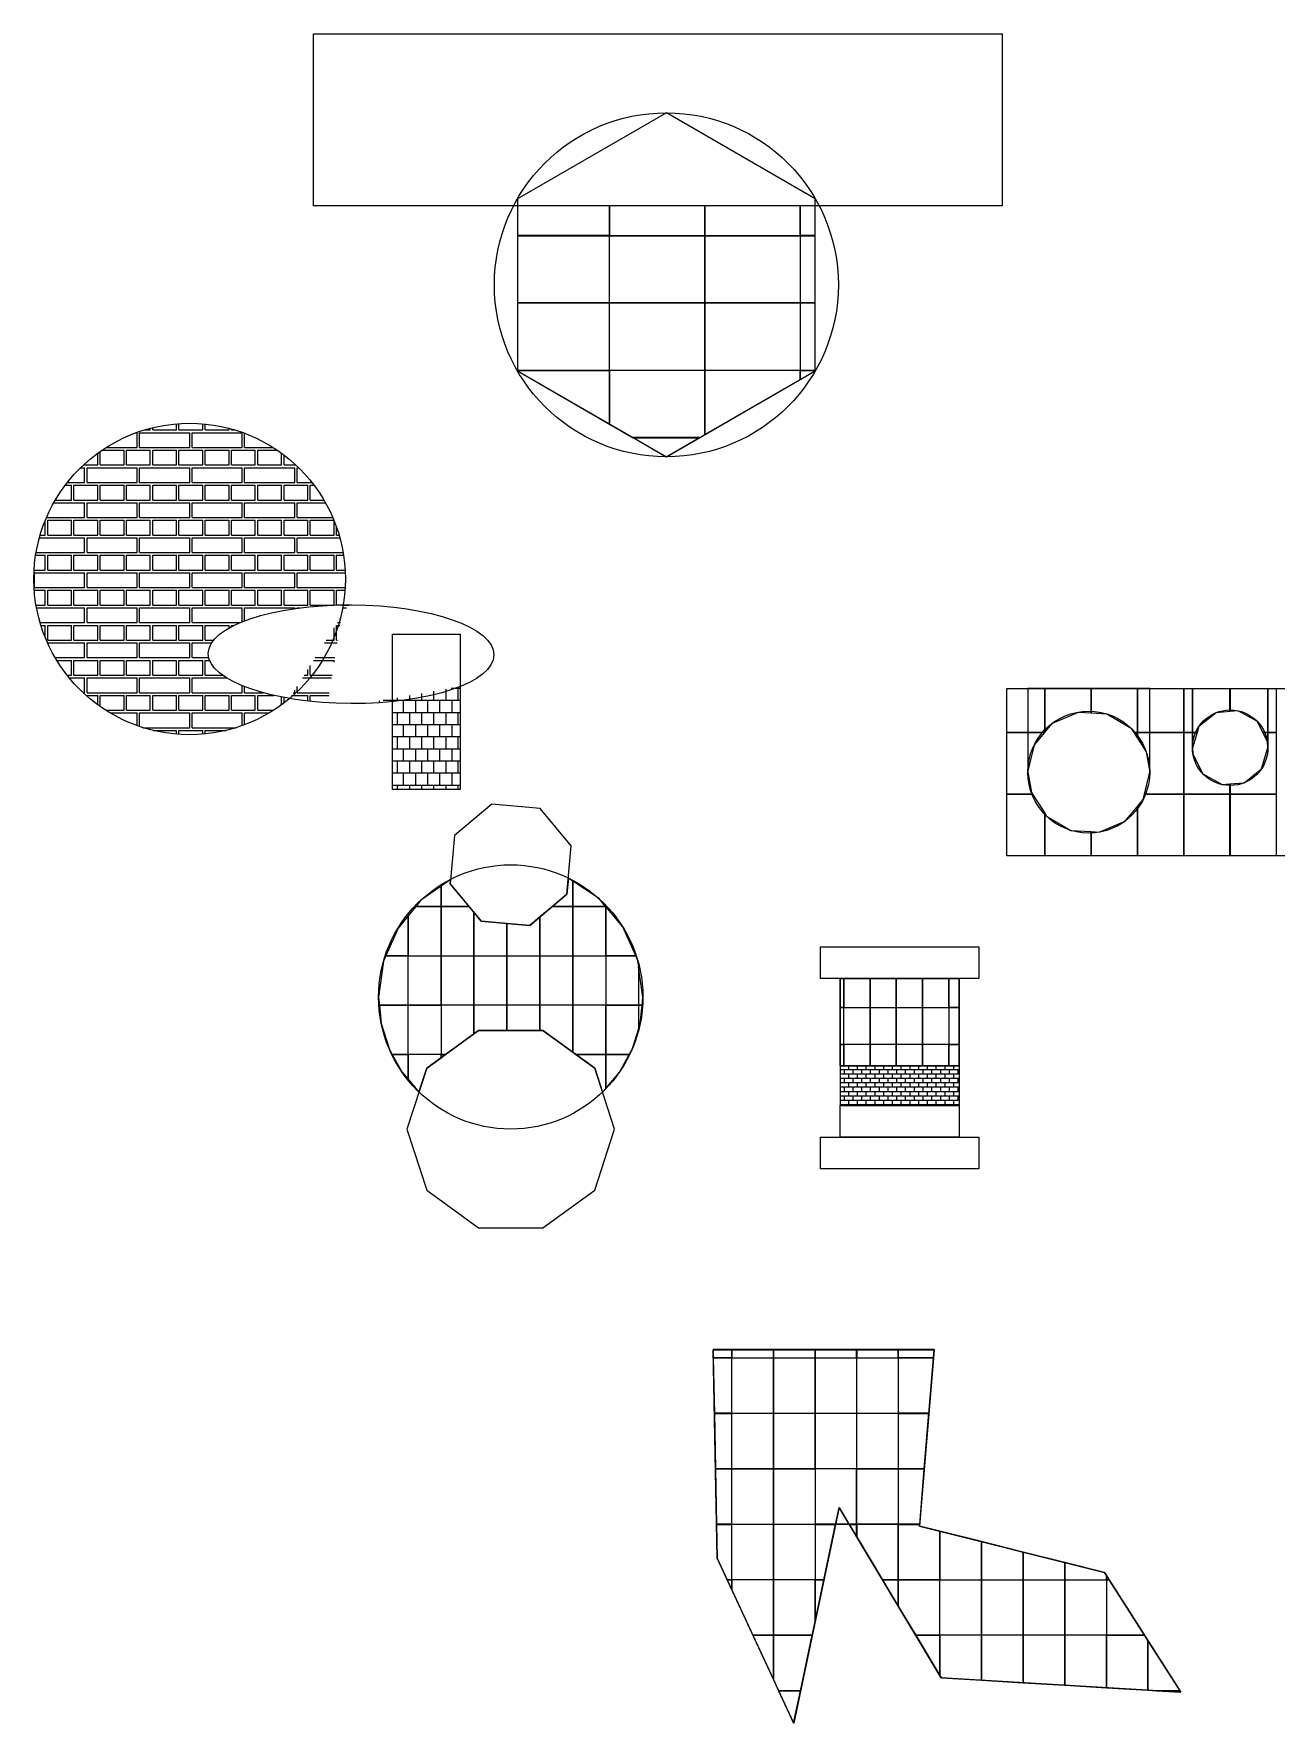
# Model space of a CAD drawing. Header units: millimetres. Extents: x 438 to 3719, y 1369 to 3795.
# Drawn here: x 438 to 2168, y 1443 to 3795 of the extents above; entities that cross this region are included whole.
import ezdxf

# ---------------------------------------------------------------- set-up
doc = ezdxf.new("R2010")
doc.units = ezdxf.units.MM
doc.header["$XCLIPFRAME"] = 2
picture_1 = doc.add_image_def('image2.jpg', size_in_pixel=(480, 640))
picture_2 = doc.add_image_def('image4.jpg', size_in_pixel=(451, 640))
picture_3 = doc.add_image_def('image5.jpg', size_in_pixel=(427, 640))
picture_4 = doc.add_image_def('image6.jpg', size_in_pixel=(480, 640))
picture_5 = doc.add_image_def('image7.jpg', size_in_pixel=(640, 452))

msp = doc.modelspace()

# ---------------------------------------------------------------- hatches: boundary and pattern name
at = {"true_color": 0xf4ee51}
h = msp.add_hatch(dxfattribs=at)
h.set_pattern_fill('AR-BRELM', color=41, scale=0.36)
edge = h.paths.add_edge_path()
edge.add_ellipse((879.8, 2931.3), major_axis=(198.9, -1), ratio=0.345611, start_angle=93.2628, end_angle=244.5782, ccw=False)
edge.add_arc((654.9, 3036), 216.9, 350.4558, 360)
edge.add_arc((654.9, 3036), 216.9, 0, 180)
edge.add_arc((654.9, 3036), 216.9, 180, 309.92)
h = msp.add_hatch(dxfattribs=at)
h.set_pattern_fill('AR-B88', color=41, scale=0.083)
edge = h.paths.add_edge_path()
edge.add_ellipse((879.8, 2931.3), major_axis=(198.9, -1), ratio=0.345611, start_angle=286.9448, end_angle=319.8501, ccw=False)
edge.add_line((937.4, 2865.3), (937.4, 2743.1))
edge.add_line((937.4, 2743.1), (1031.6, 2743.1))
edge.add_line((1031.6, 2743.1), (1031.6, 2886.3))
h = msp.add_hatch(dxfattribs=at)
h.set_pattern_fill('AR-B816', color=41, scale=0.03)
h.paths.add_polyline_path([(1726.4, 2358.2), (1712, 2358.2), (1561, 2358.2), (1561, 2303), (1726.4, 2303)])

# ---------------------------------------------------------------- linework, layer by layer
for p, q in [((1561, 2358.2), (1561, 2303)), ((1726.4, 2358.2), (1726.4, 2303))]:
    msp.add_line(p, q)
for points in [[(827.5, 3795.1), (1786.5, 3795.1), (1786.5, 3555.6), (827.5, 3555.6)], [(1318.8, 3206.1), (1526.2, 3325.9), (1526.2, 3565.4), (1318.8, 3685.1), (1111.3, 3565.4), (1111.3, 3325.9)], [(937.4, 2959.2), (1031.6, 2959.2), (1031.6, 2743.1), (937.4, 2743.1)], [(1792.8, 2883.6), (2495.1, 2883.6), (2495.1, 2650.6), (1792.8, 2650.6)], [(1061.1, 2559.7), (1128.5, 2553.7), (1180.4, 2597), (1186.4, 2664.3), (1143.1, 2716.2), (1075.8, 2722.3), (1023.9, 2679), (1017.8, 2611.6)], [(1533.4, 2523.6), (1754, 2523.6), (1754, 2479.5), (1533.4, 2479.5)], [(1561, 2479.5), (1726.4, 2479.5), (1726.4, 2358.2), (1561, 2358.2)], [(1057.4, 2407.5), (985.1, 2355), (957.5, 2269.9), (985.1, 2184.9), (1057.4, 2132.4), (1146.8, 2132.4), (1219.1, 2184.9), (1246.8, 2269.9), (1219.1, 2355), (1146.8, 2407.5)], [(1561, 2303), (1726.4, 2303), (1726.4, 2258.9), (1561, 2258.9)], [(1533.4, 2258.9), (1754, 2258.9), (1754, 2214.8), (1533.4, 2214.8)]]:
    msp.add_lwpolyline(points, close=True)
msp.add_lwpolyline([(1389.7, 1672.7), (1383.9, 1962.9), (1691.7, 1962.9), (1671.5, 1717.2), (1929, 1652.6), (2035.4, 1485.9), (1701.7, 1506), (1559.4, 1743.1), (1496.1, 1442.8), (1389.7, 1672.7)])
for centre, radius in [((1318.8, 3445.6), 239.5), ((654.9, 3036), 216.9), ((1907, 2767.1), 84.9), ((2103.9, 2801.1), 52.6), ((1102.1, 2454), 184)]:
    msp.add_circle(centre, radius)
msp.add_ellipse((879.8, 2931.3), major_axis=(198.9, -1), ratio=0.345611)

# ---------------------------------------------------------------- pictures from other files: only their frames are drawn
image = msp.add_image(picture_5, insert=(1106.9, 3514), size_in_units=(132.8, 93.8))
image.set_boundary_path([(21.1, 451.5), (639.5, 451.5), (639.5, 251.2), (21.1, 251.2), (21.1, 451.5)])
image = msp.add_image(picture_5, insert=(1239.6, 3514), size_in_units=(132.8, 93.8))
image.set_boundary_path([(-0.5, 251.2), (-0.5, 451.5), (639.5, 451.5), (639.5, 251.2), (-0.5, 251.2)])
image = msp.add_image(picture_5, insert=(1372.4, 3514), size_in_units=(132.8, 93.8))
image.set_boundary_path([(-0.5, 251.2), (-0.5, 451.5), (639.5, 451.5), (639.5, 251.2), (-0.5, 251.2)])
image = msp.add_image(picture_5, insert=(1505.2, 3514), size_in_units=(132.8, 93.8))
image.set_boundary_path([(-0.5, 251.2), (-0.5, 451.5), (100.7, 451.5), (100.7, 251.2), (-0.5, 251.2)])
image = msp.add_image(picture_5, insert=(1106.9, 3420.3), size_in_units=(132.8, 93.8))
image.set_boundary_path([(21.1, 451.5), (639.5, 451.5), (639.5, -0.5), (21.1, -0.5), (21.1, 451.5)])
image = msp.add_image(picture_5, insert=(1239.6, 3420.3), size_in_units=(132.8, 93.8))
image.dxf.flags = 7
image = msp.add_image(picture_5, insert=(1372.4, 3420.3), size_in_units=(132.8, 93.8))
image.dxf.flags = 7
image = msp.add_image(picture_5, insert=(1505.2, 3420.3), size_in_units=(132.8, 93.8))
image.set_boundary_path([(100.7, -0.5), (-0.5, -0.5), (-0.5, 451.5), (100.7, 451.5), (100.7, -0.5)])
image = msp.add_image(picture_5, insert=(1106.9, 3326.5), size_in_units=(132.8, 93.8))
image.set_boundary_path([(21.1, 451.5), (639.5, 451.5), (639.5, -0.5), (21.1, -0.5), (21.1, 451.5)])
image = msp.add_image(picture_5, insert=(1239.6, 3326.5), size_in_units=(132.8, 93.8))
image.dxf.flags = 7
image = msp.add_image(picture_5, insert=(1372.4, 3326.5), size_in_units=(132.8, 93.8))
image.dxf.flags = 7
image = msp.add_image(picture_5, insert=(1505.2, 3326.5), size_in_units=(132.8, 93.8))
image.set_boundary_path([(100.7, -0.5), (-0.5, -0.5), (-0.5, 451.5), (100.7, 451.5), (100.7, -0.5)])
image = msp.add_image(picture_5, insert=(1106.9, 3232.7), size_in_units=(132.8, 93.8))
image.set_boundary_path([(639.5, 359.5), (639.5, -0.5), (21.1, -0.5), (21.1, 2.5), (639.5, 359.5)])
image = msp.add_image(picture_5, insert=(1239.6, 3232.7), size_in_units=(132.8, 93.8))
image.set_boundary_path([(158.8, 451.5), (603, 451.5), (639.5, 430.4), (639.5, -0.5), (-0.5, -0.5), (-0.5, 359.5), (158.8, 451.5)])
image = msp.add_image(picture_5, insert=(1372.4, 3232.7), size_in_units=(132.8, 93.8))
image.set_boundary_path([(639.5, 60.9), (639.5, -0.5), (-0.5, -0.5), (-0.5, 430.4), (639.5, 60.9)])
image = msp.add_image(picture_5, insert=(1505.2, 3232.7), size_in_units=(132.8, 93.8))
image.set_boundary_path([(100.7, -0.5), (-0.5, -0.5), (-0.5, 60.9), (100.7, 2.5), (100.7, -0.5)])
image = msp.add_image(picture_5, insert=(1239.6, 3139), size_in_units=(132.8, 93.8))
image.set_boundary_path([(603, -0.5), (158.8, -0.5), (380.9, 127.7), (603, -0.5)])
image = msp.add_image(picture_4, insert=(1781.4, 2822.4), size_in_units=(64.5, 85.9))
image.set_boundary_path([(303.6, 639.5), (85, 639.5), (85, 183.7), (303.6, 183.7), (303.6, 639.5)])
image = msp.add_image(picture_4, insert=(1781.4, 2822.4), size_in_units=(64.5, 85.9))
image.set_boundary_path([(303.6, 639.5), (478.8, 639.5), (479.5, 638.7), (479.5, 183.7), (303.6, 183.7), (303.6, 639.5)])
image = msp.add_image(picture_4, insert=(1845.8, 2822.4), size_in_units=(64.5, 85.9))
image.set_boundary_path([(-0.5, 183.7), (-0.5, 638.7), (79.9, 543.4), (349, 428.7), (479.5, 437), (479.5, 183.7), (-0.5, 183.7)])
image = msp.add_image(picture_4, insert=(1910.3, 2822.4), size_in_units=(64.5, 85.9))
image.set_boundary_path([(-0.5, 183.7), (-0.5, 437), (161, 447.4), (413.2, 595.7), (441.4, 639.5), (479.5, 639.5), (479.5, 183.7), (-0.5, 183.7)])
image = msp.add_image(picture_4, insert=(1974.7, 2822.4), size_in_units=(64.5, 85.9))
image.set_boundary_path([(-0.5, 183.7), (-0.5, 639.5), (127.6, 639.5), (127.6, 183.7), (-0.5, 183.7)])
image = msp.add_image(picture_4, insert=(1974.7, 2822.4), size_in_units=(64.5, 85.9))
image.set_boundary_path([(479.5, 183.7), (479.5, 639.5), (127.6, 639.5), (127.6, 183.7), (479.5, 183.7)])
image = msp.add_image(picture_4, insert=(2039.2, 2822.4), size_in_units=(64.5, 85.9))
image.set_boundary_path([(90, 639.5), (-0.5, 639.5), (-0.5, 183.7), (90, 183.7), (90, 639.5)])
image = msp.add_image(picture_4, insert=(2039.2, 2822.4), size_in_units=(64.5, 85.9))
image.set_boundary_path([(138.7, 639.5), (90, 639.5), (90, 183.7), (479.5, 183.7), (479.5, 423.1), (335.5, 435.3), (157.2, 579.3), (138.7, 639.5)])
image = msp.add_image(picture_4, insert=(2103.6, 2822.4), size_in_units=(64.5, 85.9))
image.set_boundary_path([(-0.5, 423.1), (-0.5, 183.7), (392.8, 183.7), (392.8, 639.5), (340.3, 639.5), (284, 527.8), (84, 415.9), (-0.5, 423.1)])
image = msp.add_image(picture_4, insert=(2103.6, 2822.4), size_in_units=(64.5, 85.9))
image.set_boundary_path([(479.5, 183.7), (479.5, 639.5), (392.8, 639.5), (392.8, 183.7), (479.5, 183.7)])
image = msp.add_image(picture_4, insert=(1781.4, 2736.5), size_in_units=(64.5, 85.9))
image.set_boundary_path([(85, -0.5), (303.6, -0.5), (303.6, 411.6), (339.5, 621.6), (351, 639.5), (85, 639.5), (85, -0.5)])
image = msp.add_image(picture_4, insert=(1781.4, 2736.5), size_in_units=(64.5, 85.9))
image.set_boundary_path([(478.8, -0.5), (303.6, -0.5), (303.6, 411.6), (371.3, 127), (478.8, -0.5)])
image = msp.add_image(picture_4, insert=(1910.3, 2736.5), size_in_units=(64.5, 85.9))
image.set_boundary_path([(479.5, 58.6), (479.5, -0.5), (441.4, -0.5), (479.5, 58.6)])
image = msp.add_image(picture_4, insert=(1974.7, 2736.5), size_in_units=(64.5, 85.9))
image.set_boundary_path([(127.6, -0.5), (-0.5, -0.5), (-0.5, 58.6), (91.6, 201.6), (127.6, 411.6), (127.6, -0.5)])
image = msp.add_image(picture_4, insert=(1974.7, 2736.5), size_in_units=(64.5, 85.9))
image.set_boundary_path([(127.6, -0.5), (479.5, -0.5), (479.5, 639.5), (73.3, 639.5), (127.6, 411.6), (127.6, -0.5)])
image = msp.add_image(picture_4, insert=(2039.2, 2736.5), size_in_units=(64.5, 85.9))
image.set_boundary_path([(479.5, 534.2), (479.5, 639.5), (-0.5, 639.5), (-0.5, -0.5), (90, -0.5), (90, 158.5), (95.6, 224.4), (198.7, 429.2), (398.8, 541), (479.5, 534.2)])
image = msp.add_image(picture_4, insert=(2039.2, 2736.5), size_in_units=(64.5, 85.9))
image.set_boundary_path([(90, -0.5), (138.7, -0.5), (90, 158.5), (90, -0.5)])
image = msp.add_image(picture_4, insert=(2103.6, 2736.5), size_in_units=(64.5, 85.9))
image.set_boundary_path([(392.8, -0.5), (479.5, -0.5), (479.5, 639.5), (-0.5, 639.5), (-0.5, 534.2), (147.3, 521.7), (325.6, 377.7), (392.8, 158.5), (392.8, -0.5)])
image = msp.add_image(picture_4, insert=(2103.6, 2736.5), size_in_units=(64.5, 85.9))
image.set_boundary_path([(340.3, -0.5), (392.8, -0.5), (392.8, 158.5), (387.2, 92.5), (340.3, -0.5)])
image = msp.add_image(picture_4, insert=(1781.4, 2650.6), size_in_units=(64.5, 85.9))
image.set_boundary_path([(85, -0.5), (351, -0.5), (479.5, 199), (479.5, 639.5), (85, 639.5), (85, -0.5)])
image = msp.add_image(picture_4, insert=(1974.7, 2650.6), size_in_units=(64.5, 85.9))
image.set_boundary_path([(-0.5, 639.5), (-0.5, 127.8), (59.8, 56.2), (73.3, -0.5), (479.5, -0.5), (479.5, 639.5), (-0.5, 639.5)])
image = msp.add_image(picture_4, insert=(2039.2, 2650.6), size_in_units=(64.5, 85.9))
image.set_boundary_path([(-0.5, 639.5), (-0.5, -0.5), (479.5, -0.5), (479.5, 639.5), (-0.5, 639.5)])
image = msp.add_image(picture_4, insert=(2103.6, 2650.6), size_in_units=(64.5, 85.9))
image.set_boundary_path([(-0.5, 639.5), (-0.5, -0.5), (479.5, -0.5), (479.5, 639.5), (-0.5, 639.5)])
image = msp.add_image(picture_4, insert=(1845.8, 2650.6), size_in_units=(64.5, 85.9))
image.set_boundary_path([(-0.5, 639.5), (-0.5, 199), (17.9, 227.6), (270.1, 375.8), (479.5, 389.3), (479.5, 639.5), (-0.5, 639.5)])
image = msp.add_image(picture_4, insert=(1910.3, 2650.6), size_in_units=(64.5, 85.9))
image.set_boundary_path([(-0.5, 639.5), (-0.5, 389.3), (82.1, 394.6), (351.2, 279.9), (479.5, 127.8), (479.5, 639.5), (-0.5, 639.5)])
image = msp.add_image(picture_3, insert=(1005, 2580.2), size_in_units=(45.9, 68.7))
image.set_boundary_path([(-0.5, 375.9), (-0.5, 639.5), (362.5, 639.5), (118.3, 347), (123.5, 289.3), (-0.5, 375.9)])
image = msp.add_image(picture_3, insert=(1142.6, 2580.2), size_in_units=(45.9, 68.7))
image.set_boundary_path([(163.6, 639.5), (426.5, 639.5), (426.5, 311.3), (369.8, 273.2), (350.9, 483.1), (163.6, 639.5)])
image = msp.add_image(picture_3, insert=(1188.5, 2580.2), size_in_units=(45.9, 68.7))
image.set_boundary_path([(-0.5, 311.3), (-0.5, 639.5), (423.6, 639.5), (339.6, 539.6), (-0.5, 311.3)])
image = msp.add_image(picture_3, insert=(959.2, 2580.2), size_in_units=(45.9, 68.7))
image.set_boundary_path([(99.2, 639.5), (426.5, 639.5), (426.5, 375.9), (166, 557.9), (99.2, 639.5)])
image = msp.add_image(picture_3, insert=(913.3, 2511.5), size_in_units=(45.9, 68.7))
image.set_boundary_path([(139, 639.5), (426.5, 639.5), (426.5, 121.1), (295.8, 280.6), (139, 639.5)])
image = msp.add_image(picture_3, insert=(959.2, 2511.5), size_in_units=(45.9, 68.7))
image.set_boundary_path([(-0.5, 121.1), (-0.5, 639.5), (426.5, 639.5), (426.5, -0.5), (99.2, -0.5), (-0.5, 121.1)])
image = msp.add_image(picture_3, insert=(1005, 2511.5), size_in_units=(45.9, 68.7))
image.set_boundary_path([(362.5, -0.5), (-0.5, -0.5), (-0.5, 639.5), (426.5, 639.5), (426.5, 76.1), (362.5, -0.5)])
image = msp.add_image(picture_3, insert=(1050.9, 2511.5), size_in_units=(45.9, 68.7))
image.set_boundary_path([(-0.5, 76.1), (-0.5, 639.5), (426.5, 639.5), (426.5, 220), (94.7, 190.1), (-0.5, 76.1)])
image = msp.add_image(picture_3, insert=(1096.8, 2511.5), size_in_units=(45.9, 68.7))
image.set_boundary_path([(-0.5, 220), (-0.5, 639.5), (426.5, 639.5), (426.5, 136.5), (294.7, 246.6), (-0.5, 220)])
image = msp.add_image(picture_3, insert=(1142.6, 2511.5), size_in_units=(45.9, 68.7))
image.set_boundary_path([(-0.5, 136.5), (-0.5, 639.5), (426.5, 639.5), (426.5, -0.5), (163.6, -0.5), (-0.5, 136.5)])
image = msp.add_image(picture_3, insert=(1188.5, 2511.5), size_in_units=(45.9, 68.7))
image.set_boundary_path([(423.6, -0.5), (-0.5, -0.5), (-0.5, 639.5), (426.5, 639.5), (426.5, 3), (423.6, -0.5)])
image = msp.add_image(picture_3, insert=(1234.4, 2511.5), size_in_units=(45.9, 68.7))
image.set_boundary_path([(-0.5, 3), (-0.5, 639.5), (387.3, 639.5), (220.3, 265.3), (-0.5, 3)])
image = msp.add_image(picture_3, insert=(913.3, 2442.7), size_in_units=(45.9, 68.7))
image.set_boundary_path([(54.4, 639.5), (426.5, 639.5), (426.5, -0.5), (139, -0.5), (108, 70.4), (43.9, 535), (54.4, 639.5)])
image = msp.add_image(picture_3, insert=(959.2, 2442.7), size_in_units=(45.9, 68.7))
image.dxf.flags = 7
image = msp.add_image(picture_3, insert=(1005, 2442.7), size_in_units=(45.9, 68.7))
image.dxf.flags = 7
image = msp.add_image(picture_3, insert=(1050.9, 2442.7), size_in_units=(45.9, 68.7))
image.dxf.flags = 7
image = msp.add_image(picture_3, insert=(1096.8, 2442.7), size_in_units=(45.9, 68.7))
image.dxf.flags = 7
image = msp.add_image(picture_3, insert=(1142.6, 2442.7), size_in_units=(45.9, 68.7))
image.dxf.flags = 7
image = msp.add_image(picture_3, insert=(1188.5, 2442.7), size_in_units=(45.9, 68.7))
image.dxf.flags = 7
image = msp.add_image(picture_3, insert=(1234.4, 2442.7), size_in_units=(45.9, 68.7))
image.set_boundary_path([(387.3, -0.5), (-0.5, -0.5), (-0.5, 639.5), (426.5, 639.5), (426.5, 143), (415, 61.7), (387.3, -0.5)])
image = msp.add_image(picture_3, insert=(1280.2, 2442.7), size_in_units=(45.9, 68.7))
image.set_boundary_path([(-0.5, 143), (-0.5, 639.5), (44.2, 639.5), (54.7, 535), (-0.5, 143)])
image = msp.add_image(picture_2, insert=(1529.4, 2439.5), size_in_units=(36.5, 51.8))
image.set_boundary_path([(389.5, 639.5), (450.5, 639.5), (450.5, 145.6), (389.5, 145.6), (389.5, 639.5)])
image = msp.add_image(picture_2, insert=(1565.9, 2439.5), size_in_units=(36.5, 51.8))
image.set_boundary_path([(-0.5, 145.6), (-0.5, 639.5), (450.5, 639.5), (450.5, 145.6), (-0.5, 145.6)])
image = msp.add_image(picture_2, insert=(1602.4, 2439.5), size_in_units=(36.5, 51.8))
image.set_boundary_path([(-0.5, 145.6), (-0.5, 639.5), (450.5, 639.5), (450.5, 145.6), (-0.5, 145.6)])
image = msp.add_image(picture_2, insert=(1639, 2439.5), size_in_units=(36.5, 51.8))
image.set_boundary_path([(-0.5, 145.6), (-0.5, 639.5), (450.5, 639.5), (450.5, 145.6), (-0.5, 145.6)])
image = msp.add_image(picture_2, insert=(1675.5, 2439.5), size_in_units=(36.5, 51.8))
image.set_boundary_path([(-0.5, 145.6), (-0.5, 639.5), (450.5, 639.5), (450.5, 145.6), (-0.5, 145.6)])
image = msp.add_image(picture_2, insert=(1712, 2439.5), size_in_units=(36.5, 51.8))
image.set_boundary_path([(-0.5, 145.6), (-0.5, 639.5), (178, 639.5), (178, 145.6), (-0.5, 145.6)])
image = msp.add_image(picture_3, insert=(913.3, 2374), size_in_units=(45.9, 68.7))
image.set_boundary_path([(221.3, 639.5), (426.5, 639.5), (426.5, -0.5), (54.4, -0.5), (78.3, 236.5), (180, 564.3), (221.3, 639.5)])
image = msp.add_image(picture_3, insert=(959.2, 2374), size_in_units=(45.9, 68.7))
image.dxf.flags = 7
image = msp.add_image(picture_3, insert=(1005, 2374), size_in_units=(45.9, 68.7))
image.set_boundary_path([(426.5, 371.5), (426.5, -0.5), (-0.5, -0.5), (-0.5, 639.5), (57.7, 639.5), (426.5, 371.5)])
image = msp.add_image(picture_3, insert=(1050.9, 2374), size_in_units=(45.9, 68.7))
image.set_boundary_path([(426.5, 327.5), (426.5, -0.5), (-0.5, -0.5), (-0.5, 371.5), (60.1, 327.5), (426.5, 327.5)])
image = msp.add_image(picture_3, insert=(1096.8, 2374), size_in_units=(45.9, 68.7))
image.set_boundary_path([(426.5, 327.5), (426.5, -0.5), (-0.5, -0.5), (-0.5, 327.5), (426.5, 327.5)])
image = msp.add_image(picture_3, insert=(1142.6, 2374), size_in_units=(45.9, 68.7))
image.set_boundary_path([(426.5, 609.4), (426.5, -0.5), (-0.5, -0.5), (-0.5, 327.5), (38.5, 327.5), (426.5, 609.4)])
image = msp.add_image(picture_3, insert=(1188.5, 2374), size_in_units=(45.9, 68.7))
image.set_boundary_path([(41, 639.5), (426.5, 639.5), (426.5, -0.5), (-0.5, -0.5), (-0.5, 609.4), (41, 639.5)])
image = msp.add_image(picture_3, insert=(1234.4, 2374), size_in_units=(45.9, 68.7))
image.set_boundary_path([(426.5, 303.5), (426.5, -0.5), (-0.5, -0.5), (-0.5, 639.5), (304.3, 639.5), (345.6, 564.3), (426.5, 303.5)])
image = msp.add_image(picture_3, insert=(1280.2, 2374), size_in_units=(45.9, 68.7))
image.set_boundary_path([(44.2, -0.5), (-0.5, -0.5), (-0.5, 303.5), (20.3, 236.5), (44.2, -0.5)])
image = msp.add_image(picture_2, insert=(1529.4, 2387.7), size_in_units=(36.5, 51.8))
image.set_boundary_path([(389.5, 639.5), (450.5, 639.5), (450.5, -0.5), (389.5, -0.5), (389.5, 639.5)])
image = msp.add_image(picture_2, insert=(1565.9, 2387.7), size_in_units=(36.5, 51.8))
image.dxf.flags = 7
image = msp.add_image(picture_2, insert=(1602.4, 2387.7), size_in_units=(36.5, 51.8))
image.dxf.flags = 7
image = msp.add_image(picture_2, insert=(1639, 2387.7), size_in_units=(36.5, 51.8))
image.dxf.flags = 7
image = msp.add_image(picture_2, insert=(1675.5, 2387.7), size_in_units=(36.5, 51.8))
image.dxf.flags = 7
image = msp.add_image(picture_2, insert=(1712, 2387.7), size_in_units=(36.5, 51.8))
image.set_boundary_path([(178, -0.5), (-0.5, -0.5), (-0.5, 639.5), (178, 639.5), (178, -0.5)])
image = msp.add_image(picture_2, insert=(1529.4, 2335.9), size_in_units=(36.5, 51.8))
image.set_boundary_path([(450.5, 364.2), (450.5, -0.5), (389.5, -0.5), (389.5, 364.2), (450.5, 364.2)])
image = msp.add_image(picture_2, insert=(1565.9, 2335.9), size_in_units=(36.5, 51.8))
image.set_boundary_path([(450.5, 364.2), (450.5, -0.5), (-0.5, -0.5), (-0.5, 364.2), (450.5, 364.2)])
image = msp.add_image(picture_2, insert=(1602.4, 2335.9), size_in_units=(36.5, 51.8))
image.set_boundary_path([(450.5, 364.2), (450.5, -0.5), (-0.5, -0.5), (-0.5, 364.2), (450.5, 364.2)])
image = msp.add_image(picture_2, insert=(1639, 2335.9), size_in_units=(36.5, 51.8))
image.set_boundary_path([(450.5, 364.2), (450.5, -0.5), (-0.5, -0.5), (-0.5, 364.2), (450.5, 364.2)])
image = msp.add_image(picture_2, insert=(1675.5, 2335.9), size_in_units=(36.5, 51.8))
image.set_boundary_path([(450.5, 364.2), (450.5, -0.5), (-0.5, -0.5), (-0.5, 364.2), (450.5, 364.2)])
image = msp.add_image(picture_2, insert=(1712, 2335.9), size_in_units=(36.5, 51.8))
image.set_boundary_path([(178, -0.5), (-0.5, -0.5), (-0.5, 364.2), (178, 364.2), (178, -0.5)])
image = msp.add_image(picture_3, insert=(913.3, 2305.2), size_in_units=(45.9, 68.7))
image.set_boundary_path([(426.5, 321.4), (426.5, -0.5), (221.3, -0.5), (345.1, 225.2), (426.5, 321.4)])
image = msp.add_image(picture_3, insert=(959.2, 2305.2), size_in_units=(45.9, 68.7))
image.set_boundary_path([(426.5, 41.8), (426.5, -0.5), (-0.5, -0.5), (-0.5, 321.4), (139.8, 487.3), (240.7, 176.7), (426.5, 41.8)])
image = msp.add_image(picture_3, insert=(1005, 2305.2), size_in_units=(45.9, 68.7))
image.set_boundary_path([(57.7, -0.5), (-0.5, -0.5), (-0.5, 41.8), (57.7, -0.5)])
image = msp.add_image(picture_3, insert=(1188.5, 2305.2), size_in_units=(45.9, 68.7))
image.set_boundary_path([(426.5, 439.1), (426.5, -0.5), (41, -0.5), (284.9, 176.7), (385.8, 487.3), (426.5, 439.1)])
image = msp.add_image(picture_3, insert=(1234.4, 2305.2), size_in_units=(45.9, 68.7))
image.set_boundary_path([(304.3, -0.5), (-0.5, -0.5), (-0.5, 439.1), (180.5, 225.2), (304.3, -0.5)])
image = msp.add_image(picture_1, insert=(1352.1, 1951.5), size_in_units=(57.9, 77.3))
image.set_boundary_path([(264.7, 639.5), (479.5, 639.5), (479.5, 544.6), (262.8, 544.6), (264.7, 639.5)])
image = msp.add_image(picture_1, insert=(1410.1, 1951.5), size_in_units=(57.9, 77.3))
image.set_boundary_path([(-0.5, 544.6), (-0.5, 639.5), (479.5, 639.5), (479.5, 544.6), (-0.5, 544.6)])
image = msp.add_image(picture_1, insert=(1468, 1951.5), size_in_units=(57.9, 77.3))
image.set_boundary_path([(-0.5, 544.6), (-0.5, 639.5), (479.5, 639.5), (479.5, 544.6), (-0.5, 544.6)])
image = msp.add_image(picture_1, insert=(1525.9, 1951.5), size_in_units=(57.9, 77.3))
image.set_boundary_path([(-0.5, 544.6), (-0.5, 639.5), (479.5, 639.5), (479.5, 544.6), (-0.5, 544.6)])
image = msp.add_image(picture_1, insert=(1583.9, 1951.5), size_in_units=(57.9, 77.3))
image.set_boundary_path([(-0.5, 544.6), (-0.5, 639.5), (479.5, 639.5), (479.5, 544.6), (-0.5, 544.6)])
image = msp.add_image(picture_1, insert=(1641.8, 1951.5), size_in_units=(57.9, 77.3))
image.set_boundary_path([(-0.5, 544.6), (-0.5, 639.5), (404.6, 639.5), (412.4, 544.6), (-0.5, 544.6)])
image = msp.add_image(picture_1, insert=(1352.1, 1874.2), size_in_units=(57.9, 77.3))
image.set_boundary_path([(277.4, 639.5), (479.5, 639.5), (479.5, -0.5), (264.7, -0.5), (277.4, 639.5)])
image = msp.add_image(picture_1, insert=(1410.1, 1874.2), size_in_units=(57.9, 77.3))
image.dxf.flags = 7
image = msp.add_image(picture_1, insert=(1468, 1874.2), size_in_units=(57.9, 77.3))
image.dxf.flags = 7
image = msp.add_image(picture_1, insert=(1525.9, 1874.2), size_in_units=(57.9, 77.3))
image.dxf.flags = 7
image = msp.add_image(picture_1, insert=(1583.9, 1874.2), size_in_units=(57.9, 77.3))
image.dxf.flags = 7
image = msp.add_image(picture_1, insert=(1641.8, 1874.2), size_in_units=(57.9, 77.3))
image.set_boundary_path([(404.6, -0.5), (-0.5, -0.5), (-0.5, 639.5), (352.2, 639.5), (404.6, -0.5)])
image = msp.add_image(picture_1, insert=(1352.1, 1797), size_in_units=(57.9, 77.3))
image.set_boundary_path([(290, 639.5), (479.5, 639.5), (479.5, -0.5), (277.4, -0.5), (290, 639.5)])
image = msp.add_image(picture_1, insert=(1410.1, 1797), size_in_units=(57.9, 77.3))
image.dxf.flags = 7
image = msp.add_image(picture_1, insert=(1468, 1797), size_in_units=(57.9, 77.3))
image.dxf.flags = 7
image = msp.add_image(picture_1, insert=(1525.9, 1797), size_in_units=(57.9, 77.3))
image.dxf.flags = 7
image = msp.add_image(picture_1, insert=(1583.9, 1797), size_in_units=(57.9, 77.3))
image.dxf.flags = 7
image = msp.add_image(picture_1, insert=(1641.8, 1797), size_in_units=(57.9, 77.3))
image.set_boundary_path([(352.2, -0.5), (-0.5, -0.5), (-0.5, 639.5), (299.7, 639.5), (352.2, -0.5)])
image = msp.add_image(picture_1, insert=(1352.1, 1719.7), size_in_units=(57.9, 77.3))
image.set_boundary_path([(302.7, 639.5), (479.5, 639.5), (479.5, -0.5), (290, -0.5), (302.7, 639.5)])
image = msp.add_image(picture_1, insert=(1410.1, 1719.7), size_in_units=(57.9, 77.3))
image.dxf.flags = 7
image = msp.add_image(picture_1, insert=(1468, 1719.7), size_in_units=(57.9, 77.3))
image.dxf.flags = 7
image = msp.add_image(picture_1, insert=(1525.9, 1719.7), size_in_units=(57.9, 77.3))
image.set_boundary_path([(392.6, 639.5), (479.5, 639.5), (479.5, -0.5), (-0.5, -0.5), (-0.5, 639.5), (235.5, 639.5), (276.3, 445.8), (392.6, 639.5)])
image = msp.add_image(picture_1, insert=(1583.9, 1719.7), size_in_units=(57.9, 77.3))
image.dxf.flags = 7
image = msp.add_image(picture_1, insert=(1641.8, 1719.7), size_in_units=(57.9, 77.3))
image.set_boundary_path([(299.7, -0.5), (-0.5, -0.5), (-0.5, 639.5), (247.3, 639.5), (299.7, -0.5)])
image = msp.add_image(picture_1, insert=(1352.1, 1642.5), size_in_units=(57.9, 77.3))
image.set_boundary_path([(426.4, 639.5), (479.5, 639.5), (479.5, -0.5), (302.7, -0.5), (310.5, 389), (426.4, 639.5)])
image = msp.add_image(picture_1, insert=(1410.1, 1642.5), size_in_units=(57.9, 77.3))
image.dxf.flags = 7
image = msp.add_image(picture_1, insert=(1468, 1642.5), size_in_units=(57.9, 77.3))
image.dxf.flags = 7
image = msp.add_image(picture_1, insert=(1525.9, 1642.5), size_in_units=(57.9, 77.3))
image.set_boundary_path([(235.5, -0.5), (392.6, -0.5), (479.5, 144.2), (479.5, -0.5), (-0.5, -0.5), (-0.5, 639.5), (100.6, 639.5), (235.5, -0.5)])
image = msp.add_image(picture_1, insert=(1583.9, 1642.5), size_in_units=(57.9, 77.3))
image.set_boundary_path([(297, 639.5), (479.5, 639.5), (479.5, -0.5), (-0.5, -0.5), (-0.5, 144.2), (297, 639.5)])
image = msp.add_image(picture_1, insert=(1641.8, 1642.5), size_in_units=(57.9, 77.3))
image.set_boundary_path([(247.3, -0.5), (-0.5, -0.5), (-0.5, 639.5), (479.5, 639.5), (479.5, 78.8), (245.6, 20), (247.3, -0.5)])
image = msp.add_image(picture_1, insert=(1699.8, 1642.5), size_in_units=(57.9, 77.3))
image.set_boundary_path([(-0.5, 78.8), (-0.5, 639.5), (479.5, 639.5), (479.5, 199.4), (-0.5, 78.8)])
image = msp.add_image(picture_1, insert=(1757.7, 1642.5), size_in_units=(57.9, 77.3))
image.set_boundary_path([(-0.5, 199.4), (-0.5, 639.5), (479.5, 639.5), (479.5, 320), (-0.5, 199.4)])
image = msp.add_image(picture_1, insert=(1815.6, 1642.5), size_in_units=(57.9, 77.3))
image.set_boundary_path([(-0.5, 320), (-0.5, 639.5), (479.5, 639.5), (479.5, 440.5), (-0.5, 320)])
image = msp.add_image(picture_1, insert=(1873.6, 1642.5), size_in_units=(57.9, 77.3))
image.set_boundary_path([(-0.5, 440.5), (-0.5, 639.5), (479.5, 639.5), (479.5, 589.1), (458.2, 555.7), (-0.5, 440.5)])
image = msp.add_image(picture_1, insert=(1931.5, 1642.5), size_in_units=(57.9, 77.3))
image.set_boundary_path([(-0.5, 589.1), (-0.5, 639.5), (31.7, 639.5), (-0.5, 589.1)])
image = msp.add_image(picture_1, insert=(1352.1, 1565.2), size_in_units=(57.9, 77.3))
image.set_boundary_path([(479.5, 114.3), (479.5, -0.5), (426.4, -0.5), (479.5, 114.3)])
image = msp.add_image(picture_1, insert=(1410.1, 1565.2), size_in_units=(57.9, 77.3))
image.set_boundary_path([(242.6, 639.5), (479.5, 639.5), (479.5, -0.5), (-0.5, -0.5), (-0.5, 114.3), (242.6, 639.5)])
image = msp.add_image(picture_1, insert=(1468, 1565.2), size_in_units=(57.9, 77.3))
image.set_boundary_path([(479.5, 479.4), (479.5, -0.5), (-0.5, -0.5), (-0.5, 639.5), (445.8, 639.5), (479.5, 479.4)])
image = msp.add_image(picture_1, insert=(1525.9, 1565.2), size_in_units=(57.9, 77.3))
image.set_boundary_path([(100.6, -0.5), (-0.5, -0.5), (-0.5, 479.4), (100.6, -0.5)])
image = msp.add_image(picture_1, insert=(1583.9, 1565.2), size_in_units=(57.9, 77.3))
image.set_boundary_path([(479.5, 303.5), (479.5, -0.5), (297, -0.5), (479.5, 303.5)])
image = msp.add_image(picture_1, insert=(1641.8, 1565.2), size_in_units=(57.9, 77.3))
image.set_boundary_path([(201.3, 639.5), (479.5, 639.5), (479.5, -0.5), (-0.5, -0.5), (-0.5, 303.5), (201.3, 639.5)])
image = msp.add_image(picture_1, insert=(1699.8, 1565.2), size_in_units=(57.9, 77.3))
image.dxf.flags = 7
image = msp.add_image(picture_1, insert=(1757.7, 1565.2), size_in_units=(57.9, 77.3))
image.dxf.flags = 7
image = msp.add_image(picture_1, insert=(1815.6, 1565.2), size_in_units=(57.9, 77.3))
image.dxf.flags = 7
image = msp.add_image(picture_1, insert=(1873.6, 1565.2), size_in_units=(57.9, 77.3))
image.dxf.flags = 7
image = msp.add_image(picture_1, insert=(1931.5, 1565.2), size_in_units=(57.9, 77.3))
image.set_boundary_path([(31.7, -0.5), (-0.5, -0.5), (-0.5, 639.5), (440.3, 639.5), (31.7, -0.5)])
image = msp.add_image(picture_1, insert=(1410.1, 1488), size_in_units=(57.9, 77.3))
image.set_boundary_path([(479.5, 511.2), (479.5, -0.5), (242.6, -0.5), (479.5, 511.2)])
image = msp.add_image(picture_1, insert=(1468, 1488), size_in_units=(57.9, 77.3))
image.set_boundary_path([(58.9, 639.5), (310.9, 639.5), (445.8, -0.5), (-0.5, -0.5), (-0.5, 511.2), (58.9, 639.5)])
image = msp.add_image(picture_1, insert=(1641.8, 1488), size_in_units=(57.9, 77.3))
image.set_boundary_path([(479.5, 462.8), (479.5, -0.5), (201.3, -0.5), (479.5, 462.8)])
image = msp.add_image(picture_1, insert=(1699.8, 1488), size_in_units=(57.9, 77.3))
image.set_boundary_path([(479.5, 517.8), (479.5, -0.5), (-0.5, -0.5), (-0.5, 462.8), (15.8, 489.9), (479.5, 517.8)])
image = msp.add_image(picture_1, insert=(1757.7, 1488), size_in_units=(57.9, 77.3))
image.set_boundary_path([(479.5, 546.8), (479.5, -0.5), (-0.5, -0.5), (-0.5, 517.8), (479.5, 546.8)])
image = msp.add_image(picture_1, insert=(1815.6, 1488), size_in_units=(57.9, 77.3))
image.set_boundary_path([(479.5, 575.7), (479.5, -0.5), (-0.5, -0.5), (-0.5, 546.8), (479.5, 575.7)])
image = msp.add_image(picture_1, insert=(1873.6, 1488), size_in_units=(57.9, 77.3))
image.set_boundary_path([(479.5, 604.6), (479.5, -0.5), (-0.5, -0.5), (-0.5, 575.7), (479.5, 604.6)])
image = msp.add_image(picture_1, insert=(1931.5, 1488), size_in_units=(57.9, 77.3))
image.set_boundary_path([(479.5, 633.6), (479.5, 60.9), (440.3, -0.5), (-0.5, -0.5), (-0.5, 604.6), (479.5, 633.6)])
image = msp.add_image(picture_1, insert=(1989.5, 1488), size_in_units=(57.9, 77.3))
image.set_boundary_path([(97.6, 639.5), (369, 639.5), (-0.5, 60.9), (-0.5, 633.6), (97.6, 639.5)])
image = msp.add_image(picture_1, insert=(1468, 1410.7), size_in_units=(57.9, 77.3))
image.set_boundary_path([(310.9, -0.5), (58.9, -0.5), (232.1, 373.6), (310.9, -0.5)])
image = msp.add_image(picture_1, insert=(1989.5, 1410.7), size_in_units=(57.9, 77.3))
image.set_boundary_path([(369, -0.5), (97.6, -0.5), (379.8, 16.5), (369, -0.5)])

doc.saveas('drawing.dxf')
